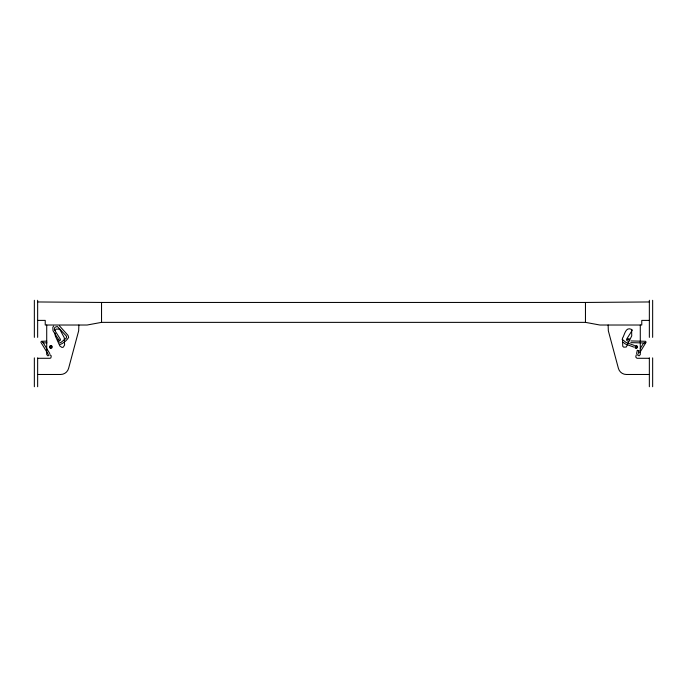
<?xml version="1.0" encoding="UTF-8"?>
<svg xmlns="http://www.w3.org/2000/svg" width="687" height="687" viewBox="0 0 687 687"><rect width="100%" height="100%" fill="white"/><g stroke="black" fill="none" stroke-linecap="round" stroke-linejoin="round"><path stroke-width="1.03" d="M54.333 329.408L54.866 327.321L57.304 326.471L66.502 336.218L66.347 338.116L61.031 342.366L59.503 342.899M636.531 353.547L637.33 350.37L638.936 350.774L638.103 354.071M55.046 330.292L56.282 329.056L59.735 329.219L64.252 337.618L64.604 344.994L63.281 347.175L61.985 347.459L59.881 346.016L55.261 335.849L55.046 333.015M636.222 354.947L635.75 357.051L636.986 358.288L649.352 358.288M49.017 355.162L47.953 355.849L46.716 354.612L46.716 325.02M640.301 348.472L643.418 343.363M639.7 352.757L646.081 342.272L645.634 341.302L630.984 340.932M632.426 329.966L626.535 339.309L626.724 340.357L628.528 341.619M628.27 339.782L629.112 338.451M53.655 326.11L52.822 327.287L53.002 330.713L58.696 339.782M58.687 339.567L59.185 340.503M57.519 340.177L58.773 339.309M58.438 341.619L60.241 340.357L60.43 339.309L54.539 329.966M634.882 346.205L636.171 345.467L637.442 346.214L637.442 347.691L636.153 348.429L634.882 347.682M60.147 344.479C63.59 343.217 66.759 340.426 68.666 337.403L67.996 335.35L59.391 325.775M649.352 320.391L641.77 320.391L641.77 325.02L599.888 325.02L585.461 322.366L101.539 322.366L87.112 325.02L45.23 325.02L45.23 320.391L37.648 320.391M37.648 301.962L101.539 302.452L585.461 302.452L649.352 301.962M46.802 341.121L41.332 341.302L40.885 342.272L48.296 354.458M43.848 342.882L46.939 342.822M37.648 358.288L50.014 358.288L50.881 357.91L51.25 355.892L49.962 354.681M37.648 374.484L60.636 374.484A8.244 8.244 0 0 0 68.597 368.369L78.67 330.782L78.868 325.02M649.352 374.484L626.364 374.484A8.244 8.244 0 0 1 618.403 368.369L608.33 330.782L608.132 325.02M630.769 342.633L645.291 342.993L644.363 342.478M638.91 350.774L637.33 350.37M634.384 345.475L625.934 342.366L622.07 339.266M633.758 347.064L625.333 343.981L623.186 342.315M637.038 354.681L639.047 355.849L640.284 354.612L640.284 325.02M627.48 338.811L629.447 340.177M628.244 339.55L627.514 338.837M49.782 353.573L42.405 341.456L42.603 342.478M652.65 300.288L652.65 337.369M652.65 357.875L652.65 386.729M649.352 300.288L649.352 337.369M649.352 357.875L649.352 386.729M585.461 302.452L585.461 322.366M101.539 302.452L101.539 322.366M37.648 300.288L37.648 337.369M37.648 357.875L37.648 386.729M34.35 300.288L34.35 337.369M34.35 357.875L34.35 386.729M622.474 338.339L622.748 346.265L623.719 347.175L626.269 347.029L631.739 335.849L631.585 329.434C625.522 326.368 624.689 334.835 622.474 338.339M636.995 346.686L636.755 347.725L635.69 347.82L635.277 346.832L636.085 346.136L636.995 346.686M51.688 346.832L51.276 347.82L50.211 347.725L49.971 346.686L50.881 346.136L51.688 346.832M50.829 345.467L49.558 346.214L49.558 347.691L50.847 348.429L52.118 347.682L52.118 346.205L50.829 345.467"/></g></svg>
